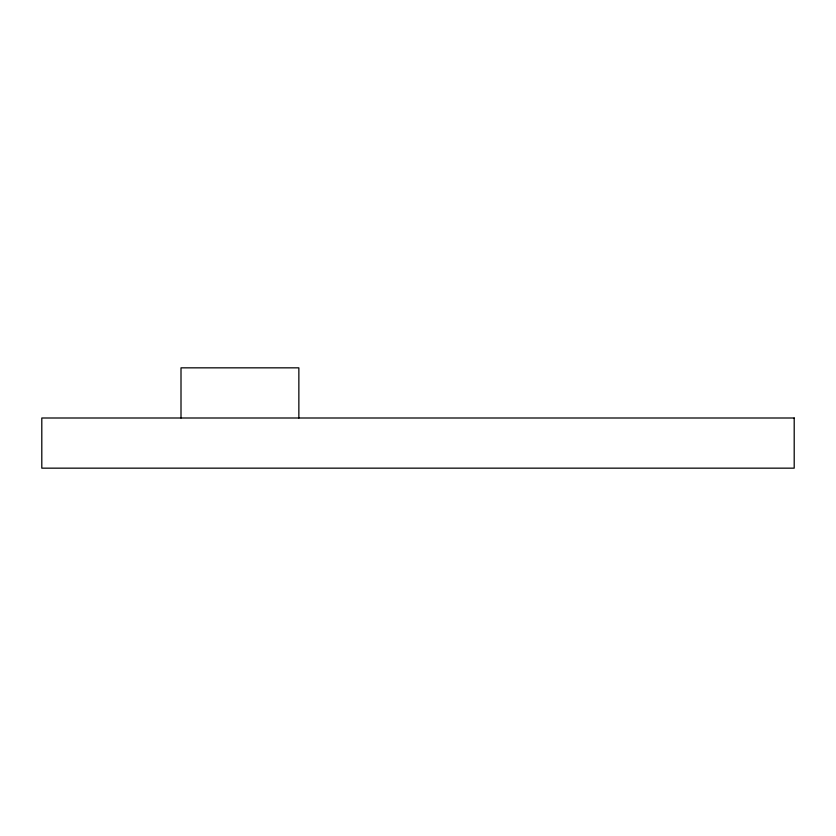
<?xml version="1.0" encoding="UTF-8"?>
<svg xmlns="http://www.w3.org/2000/svg" width="836" height="836" viewBox="0 0 836 836"><rect width="100%" height="100%" fill="white"/><g stroke="black" fill="none" stroke-linecap="round" stroke-linejoin="round"><path stroke-width="1.25" d="M298.86 418L298.86 367.84L181.004 367.84L181.004 418M794.2 418L41.8 418L41.8 468.16L794.2 468.16L794.2 418"/></g></svg>
